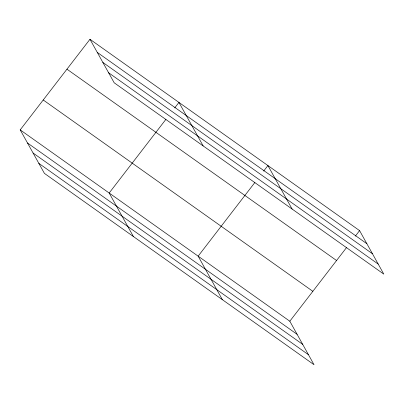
<?xml version="1.0" encoding="UTF-8"?>
<svg xmlns="http://www.w3.org/2000/svg" width="404" height="404" viewBox="0 0 404 404"><rect width="100%" height="100%" fill="white"/><g stroke="black" fill="none" stroke-linecap="round" stroke-linejoin="round"><path stroke-width="0.61" d="M20.2 129.881L289.814 321.22L314.029 364.721L44.415 173.382L20.2 129.881L89.971 39.279L359.585 230.618L383.8 274.119L114.186 82.78L89.971 39.279M165.898 119.362L109.171 193.021L133.386 236.527M174.725 107.903L178.947 102.419L203.156 145.92M254.868 182.507L198.147 256.166L222.357 299.667M263.696 171.043L267.918 165.564L292.132 209.065M289.814 321.22L346.541 247.561M355.369 236.098L359.585 230.618M97.263 52.384L366.882 243.723M102.848 62.413L372.463 253.752M108.6 72.75L378.215 264.09M66.948 69.175L336.562 260.514M43.223 99.98L312.842 291.319M27.492 142.986L297.107 334.325M33.078 153.015L302.692 344.354M38.829 163.352L308.444 354.692"/></g></svg>
